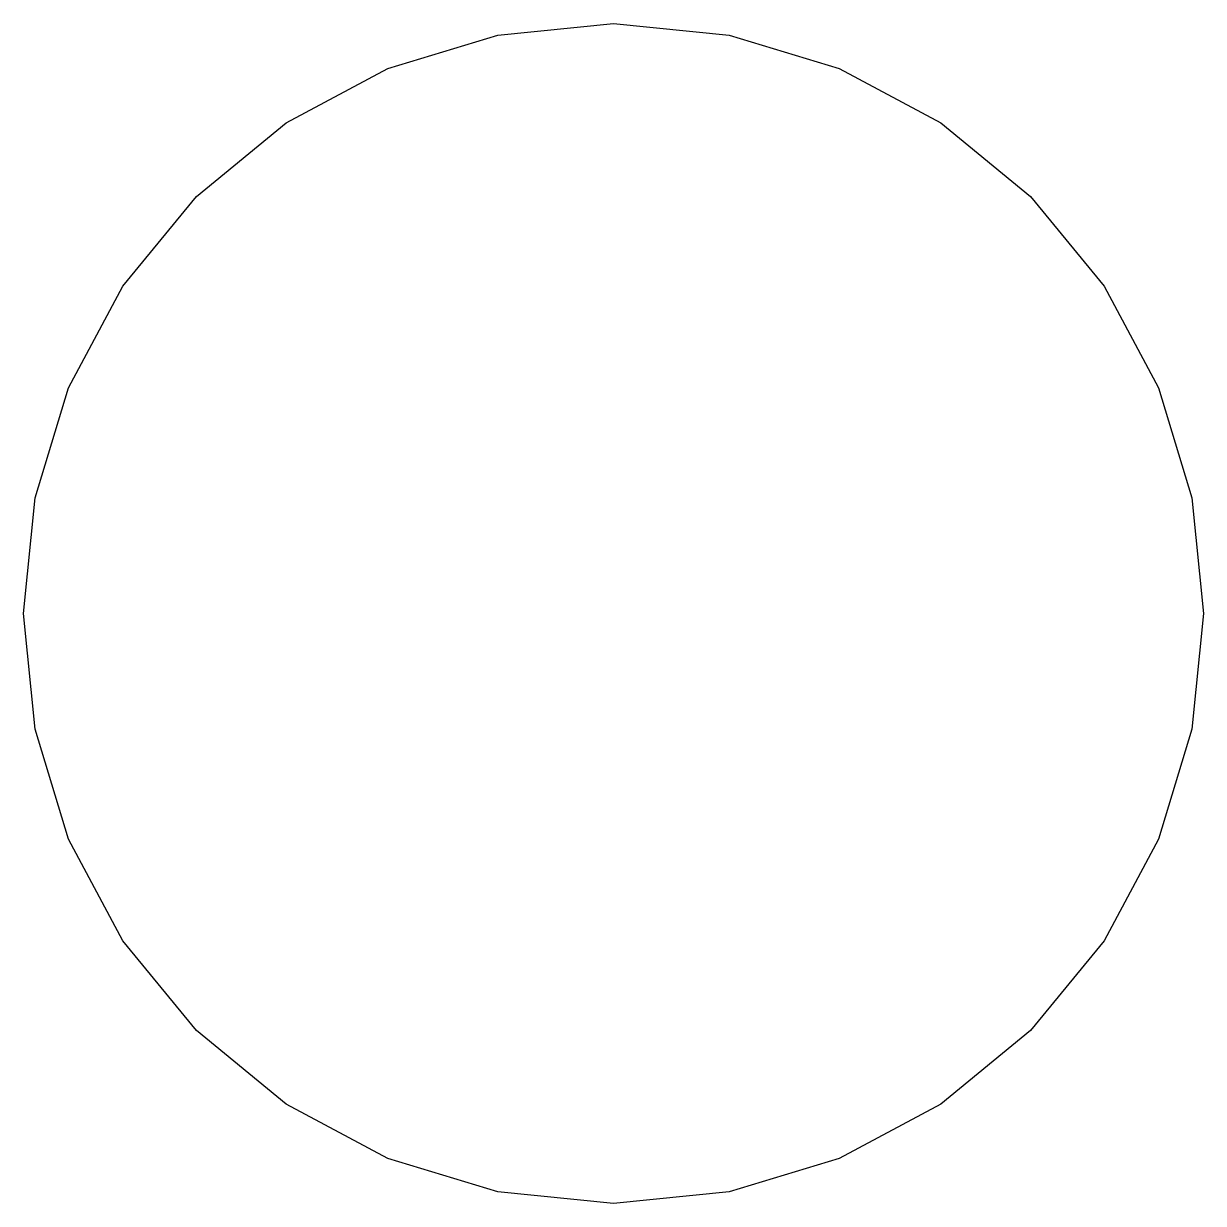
# Model space of a CAD drawing. Extents: x 6.258 to 6.543, y 2.395 to 2.68.
import ezdxf

# ---------------------------------------------------------------- set-up
doc = ezdxf.new("R2010")
doc.units = 0
doc.layers.add('Layer_1', color=7, linetype='CONTINUOUS')

msp = doc.modelspace()

# ---------------------------------------------------------------- linework, layer by layer
at = {"layer": 'Layer_1', "color": 7}
msp.add_lwpolyline([(6.542759, 2.537277), (6.539995, 2.509338), (6.531908, 2.482728), (6.51881, 2.458194), (6.501009, 2.436483), (6.479299, 2.418682), (6.454764, 2.405584), (6.428154, 2.397497), (6.400215, 2.394733), (6.372276, 2.397497), (6.345666, 2.405584), (6.321132, 2.418682), (6.299421, 2.436483), (6.28162, 2.458194), (6.268522, 2.482728), (6.260436, 2.509338), (6.257671, 2.537277), (6.260436, 2.565216), (6.268522, 2.591826), (6.28162, 2.616361), (6.299421, 2.638071), (6.321132, 2.655872), (6.345666, 2.668971), (6.372276, 2.677057), (6.400215, 2.679821), (6.428154, 2.677057), (6.454764, 2.668971), (6.479299, 2.655872), (6.501009, 2.638071), (6.51881, 2.616361), (6.531908, 2.591826), (6.539995, 2.565216), (6.542759, 2.537277), (6.542759, 2.537277)], dxfattribs=at)

doc.saveas('drawing.dxf')
